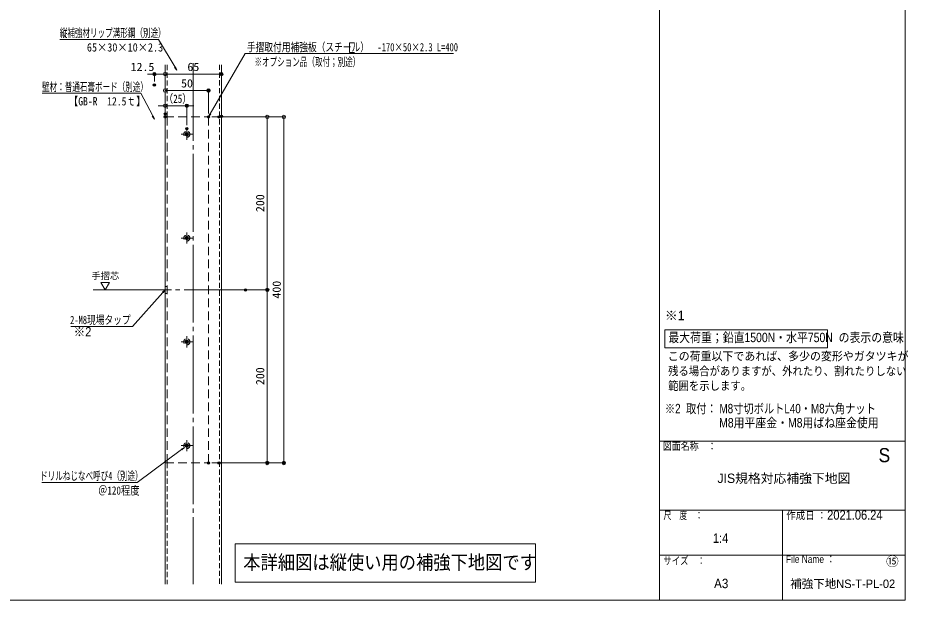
# Model space of a CAD drawing. Units: millimetres, scale not verified. Extents: x -798 to 806, y -553 to 555.
# Drawn here: x -224 to 806, y -553 to 120 of the extents above; entities that cross this region are included whole.
import ezdxf
from ezdxf.enums import TextEntityAlignment as Align

# ---------------------------------------------------------------- set-up
doc = ezdxf.new("R2010")
doc.units = ezdxf.units.MM
doc.header["$LTSCALE"] = 5
doc.header["$PDMODE"] = 32
doc.header["$PDSIZE"] = 2.5
for name, pattern in [('DASHED1', [1.8, 1.2, -0.6]), ('DASHED2', [3, 2, -1]), ('LONG_CHAIN', [21, 18, -1, 1, -1])]:
    doc.linetypes.add(name, pattern=pattern)
for name, color, linetype in [('0-0_08文字', 1, 'Continuous'), ('0-5_moji', 2, 'Continuous'), ('0-B_DEFPOINTS', 1, 'Continuous')]:
    doc.layers.add(name, color=color, linetype=linetype)
for name, color, linetype, lineweight in [('0-1_zumenwaku', 6, 'Continuous', 9), ('0-2_10ユーザー', 4, 'Continuous', 9), ('0-9_6文字', 1, 'Continuous', 9), ('0-A_0', 5, 'Continuous', 9), ('0-C_CENTER', 5, 'LONG_CHAIN', 9), ('0-E_2通り芯', 1, 'LONG_CHAIN', 9), ('0-F_GR1-1', 7, 'Continuous', 9), ('1-0_中心線', 1, 'LONG_CHAIN', 9), ('1-1_HASEN', 4, 'DASHED2', 9)]:
    doc.layers.add(name, color=color, linetype=linetype, lineweight=lineweight)
doc.styles.add('ＭＳ ゴシック', font='')
doc.styles.add('ＭＳ Ｐゴシック', font='')
doc.styles.get('ＭＳ ゴシック').set_extended_font_data('MS Gothic')
doc.styles.get('ＭＳ Ｐゴシック').set_extended_font_data('MS PGothic')

# ---------------------------------------------------------------- blocks, each defined once
blk = doc.blocks.new('_ORIGIN')
at = {"layer": '0-A_0', "color": 1}
blk.add_line((0, 0), (-5, 0), dxfattribs=at)
blk.add_circle((0, 0), 2.5, dxfattribs=at)
blk = doc.blocks.new('MLeader6')
at = {"layer": '0-9_6文字'}
blk.add_line((-62.603, 95.117), (-175.149, 95.117), dxfattribs=at)
at = {"layer": '0-9_6文字', "color": 2}
blk.add_line((-39.736, 59.612), (-41.803, 63.037), dxfattribs=at)
at = {"layer": '0-9_6文字'}
blk.add_lwpolyline([(-41.803, 63.037), (-61.163, 95.117), (-62.603, 95.117)], dxfattribs=at)
at = {"layer": '0-9_6文字', "color": 2}
blk.add_lwpolyline([(-41.232, 63.382), (-39.736, 59.612), (-42.374, 62.693)], dxfattribs=at)
at = {"layer": '0-9_6文字', "color": 2, "style": 'ＭＳ ゴシック'}
for s, width, p in [('縦補強材リップ溝形鋼（別途）', 0.65, (-175.149, 94.867)), ('65×30×10×2.3', 0.9, (-143.829, 78.2))]:
    blk.add_text(s, height=9.604, dxfattribs=dict(at, width=width)).set_placement(p, align=Align.BOTTOM_LEFT)
blk = doc.blocks.new('MLeader7')
at = {"layer": '0-9_6文字'}
blk.add_line((40.777, 78.673), (280.137, 78.673), dxfattribs=at)
at = {"layer": '0-9_6文字', "color": 2}
blk.add_line((-3.28, 5.494), (-1.267, 8.951), dxfattribs=at)
at = {"layer": '0-9_6文字'}
blk.add_lwpolyline([(-1.267, 8.951), (39.337, 78.673), (40.777, 78.673)], dxfattribs=at)
at = {"layer": '0-9_6文字', "color": 2}
blk.add_lwpolyline([(-0.69, 8.615), (-3.28, 5.494), (-1.843, 9.286)], dxfattribs=at)
at = {"layer": '0-9_6文字', "color": 2, "style": 'ＭＳ ゴシック'}
for s, width, p in [('手摺取付用補強板（スチール）  -170×50×2.3 L=400', 0.75, (41.137, 78.422)), ('\u3000※オプション品（取付；別途）', 0.65, (41.137, 61.356))]:
    blk.add_text(s, height=9.604, dxfattribs=dict(at, width=width)).set_placement(p, align=Align.BOTTOM_LEFT)
blk = doc.blocks.new('MLeader8')
at = {"layer": '0-9_6文字', "color": 2}
blk.add_line((-31.114, -376.559), (-34.328, -378.94), dxfattribs=at)
at = {"layer": '0-9_6文字'}
blk.add_line((-87.073, -416.945), (-195.945, -416.945), dxfattribs=at)
blk.add_lwpolyline([(-34.328, -378.94), (-85.633, -416.945), (-87.073, -416.945)], dxfattribs=at)
at = {"layer": '0-9_6文字', "color": 2}
blk.add_lwpolyline([(-34.725, -378.405), (-31.114, -376.559), (-33.931, -379.476)], dxfattribs=at)
at = {"layer": '0-9_6文字', "color": 2, "style": 'ＭＳ ゴシック'}
for s, height, width, p in [('ドリルねじなべ呼び4（別途）', 9.621, 0.65, (-197.886, -417.196)), ('＠120程度', 9.604, 0.8, (-130.902, -434.066))]:
    blk.add_text(s, height=height, dxfattribs=dict(at, width=width)).set_placement(p, align=Align.BOTTOM_LEFT)
blk = doc.blocks.new('MLeader9')
at = {"layer": '0-9_6文字'}
blk.add_line((-83.096, 32.774), (-195.642, 32.774), dxfattribs=at)
at = {"layer": '0-9_6文字', "color": 2}
blk.add_line((-65.78, 3.013), (-67.662, 6.542), dxfattribs=at)
at = {"layer": '0-9_6文字'}
blk.add_lwpolyline([(-67.662, 6.542), (-81.656, 32.774), (-83.096, 32.774)], dxfattribs=at)
at = {"layer": '0-9_6文字', "color": 2}
blk.add_lwpolyline([(-67.074, 6.856), (-65.78, 3.013), (-68.25, 6.228)], dxfattribs=at)
at = {"layer": '0-9_6文字', "color": 2, "style": 'ＭＳ ゴシック'}
for s, height, width, p in [('壁材：普通石膏ボード（別途）', 9.604, 0.65, (-195.642, 32.524)), ('【GB-R\u300012.5ｔ】', 9.621, 0.85, (-164.95, 15.857))]:
    blk.add_text(s, height=height, dxfattribs=dict(at, width=width)).set_placement(p, align=Align.BOTTOM_LEFT)
blk = doc.blocks.new('MLeader13')
at = {"layer": '0-9_6文字', "color": 2}
blk.add_line((-53.28, -194.506), (-55.946, -197.488), dxfattribs=at)
at = {"layer": '0-9_6文字'}
blk.add_line((-92.643, -236.915), (-162.261, -236.915), dxfattribs=at)
at = {"layer": '0-9_6文字', "color": 2}
blk.add_lwpolyline([(-56.443, -197.043), (-53.28, -194.506), (-55.449, -197.932)], dxfattribs=at)
at = {"layer": '0-9_6文字'}
blk.add_lwpolyline([(-55.946, -197.488), (-91.203, -236.915), (-92.643, -236.915)], dxfattribs=at)
at = {"layer": '0-9_6文字', "color": 2, "style": 'ＭＳ ゴシック', "width": 0.75}
blk.add_text('2-M8現場タップ', height=9.604, dxfattribs=at).set_placement((-163.261, -236.912), align=Align.BOTTOM_LEFT)

msp = doc.modelspace()

# ---------------------------------------------------------------- linework, layer by layer
at = {"layer": '0-1_zumenwaku'}
for p, q in [((518.169, 554.841), (518.169, -553.159)), ((518.169, -369.159), (802.169, -369.159)), ((518.169, -449.159), (802.169, -449.159)), ((660.169, -449.159), (660.169, -553.159)), ((518.169, -501.159), (802.169, -501.159))]:
    msp.add_line(p, q, dxfattribs=at)
msp.add_lwpolyline([(-797.831, -553.159), (802.169, -553.159), (802.169, 554.841), (-797.831, 554.841)], close=True, dxfattribs=at)
at = {"layer": '0-2_10ユーザー'}
for points in [[(-122.709, -194.506), (-117.851, -186.09), (-127.568, -186.09)], [(524.356, -240.775), (712.503, -240.775), (712.503, -261.344), (524.356, -261.344)], [(27.5, -488.139), (374.855, -488.139), (374.855, -532.395), (27.5, -532.395)]]:
    msp.add_lwpolyline(points, close=True, dxfattribs=at)
at = {"layer": '0-2_10ユーザー', "color": 6}
for centre in [(-28.28, -14.506), (-28.28, -134.506), (-28.28, -254.506), (-28.28, -374.506)]:
    msp.add_circle(centre, 2, dxfattribs=at)
at = {"layer": '0-9_6文字'}
for p, q in [((-69.78, 54.994), (-73.78, 54.994)), ((-65.78, 46.309), (-65.78, 56.994)), ((-53.28, 54.994), (-65.78, 54.994)), ((-53.28, 13.058), (-53.28, 56.994)), ((-53.28, 13.058), (-53.28, 56.994)), ((-49.28, 54.994), (7.72, 54.994)), ((-49.28, 54.994), (-45.28, 54.994)), ((11.72, 10.087), (11.72, 56.994)), ((-53.28, 10.003), (-53.28, 37.959)), ((-49.28, 35.959), (-7.28, 35.959)), ((-3.28, 9.494), (-3.28, 37.959)), ((-57.28, 18.382), (-61.28, 18.382)), ((-53.28, 9.494), (-53.28, 20.382)), ((-53.28, 18.382), (-28.28, 18.382)), ((-28.28, -4.116), (-28.28, 20.382)), ((-24.28, 18.382), (-20.28, 18.382)), ((0.72, 5.494), (85.882, 5.494)), ((12.854, 5.494), (66.729, 5.494)), ((64.729, 1.494), (64.729, -190.506)), ((83.882, 1.494), (83.882, -390.506)), ((43.524, -194.506), (66.729, -194.506)), ((43.524, -194.506), (66.729, -194.506)), ((64.729, -198.506), (64.729, -390.506)), ((0.72, -394.506), (85.882, -394.506)), ((12.854, -394.506), (66.729, -394.506))]:
    msp.add_line(p, q, dxfattribs=at)
at = {"layer": '0-9_6文字', "color": 2}
msp.add_lwpolyline([(165.625, 91.299), (159.827, 91.299), (159.827, 79.828), (165.625, 79.828)], dxfattribs=at)
at = {"layer": '0-A_0', "color": 7}
for p, q in [((-53.28, 65.813), (-53.28, -534.792)), ((11.72, 65.813), (11.72, -534.792))]:
    msp.add_line(p, q, dxfattribs=at)
at = {"layer": '0-A_0', "linetype": 'DASHED2'}
for p, q in [((-30.38, -14.106), (-28.68, -14.106)), ((-30.38, -14.906), (-30.38, -14.106)), ((-28.68, -14.906), (-30.38, -14.906)), ((-28.68, -12.406), (-27.88, -12.406)), ((-28.68, -14.106), (-28.68, -12.406)), ((-28.68, -16.606), (-28.68, -14.906)), ((-27.88, -16.606), (-28.68, -16.606)), ((-27.88, -12.406), (-27.88, -14.106)), ((-27.88, -14.106), (-26.18, -14.106)), ((-27.88, -14.906), (-27.88, -16.606)), ((-26.18, -14.906), (-27.88, -14.906)), ((-26.18, -14.106), (-26.18, -14.906)), ((-28.68, -132.406), (-27.88, -132.406)), ((-28.68, -134.106), (-28.68, -132.406)), ((-27.88, -132.406), (-27.88, -134.106)), ((-30.38, -134.106), (-28.68, -134.106)), ((-30.38, -134.906), (-30.38, -134.106)), ((-28.68, -134.906), (-30.38, -134.906)), ((-28.68, -136.606), (-28.68, -134.906)), ((-27.88, -136.606), (-28.68, -136.606)), ((-27.88, -134.106), (-26.18, -134.106)), ((-27.88, -134.906), (-27.88, -136.606)), ((-26.18, -134.906), (-27.88, -134.906)), ((-26.18, -134.106), (-26.18, -134.906)), ((-30.38, -254.106), (-28.68, -254.106)), ((-30.38, -254.906), (-30.38, -254.106)), ((-28.68, -254.906), (-30.38, -254.906)), ((-28.68, -252.406), (-27.88, -252.406)), ((-28.68, -254.106), (-28.68, -252.406)), ((-28.68, -256.606), (-28.68, -254.906)), ((-27.88, -256.606), (-28.68, -256.606)), ((-27.88, -252.406), (-27.88, -254.106)), ((-27.88, -254.106), (-26.18, -254.106)), ((-27.88, -254.906), (-27.88, -256.606)), ((-26.18, -254.906), (-27.88, -254.906)), ((-26.18, -254.106), (-26.18, -254.906)), ((-30.38, -374.106), (-28.68, -374.106)), ((-30.38, -374.906), (-30.38, -374.106)), ((-28.68, -374.906), (-30.38, -374.906)), ((-28.68, -372.406), (-27.88, -372.406)), ((-28.68, -374.106), (-28.68, -372.406)), ((-28.68, -376.606), (-28.68, -374.906)), ((-27.88, -376.606), (-28.68, -376.606)), ((-27.88, -372.406), (-27.88, -374.106)), ((-27.88, -374.106), (-26.18, -374.106)), ((-27.88, -374.906), (-27.88, -376.606)), ((-26.18, -374.906), (-27.88, -374.906)), ((-26.18, -374.106), (-26.18, -374.906))]:
    msp.add_line(p, q, dxfattribs=at)
at = {"layer": '0-A_0', "color": 6, "linetype": 'DASHED1'}
for centre in [(-28.28, -14.506), (-28.28, -134.506), (-28.28, -254.506), (-28.28, -374.506)]:
    msp.add_circle(centre, 3.5, dxfattribs=at)
at = {"layer": '0-B_DEFPOINTS'}
for p in [(-65.78, 54.994), (11.72, 54.994), (-65.78, 42.309), (-3.28, 35.959), (-53.28, 9.058), (-28.28, 18.382), (-53.28, 6.003), (-53.28, 5.494), (-3.28, 5.494), (-3.28, 5.494), (8.854, 5.494), (11.72, 6.087), (-28.28, -8.116), (39.524, -194.506), (64.729, -194.506), (-3.28, -394.506), (8.854, -394.506), (64.729, -394.506), (83.882, -394.506)]:
    msp.add_point(p, dxfattribs=at)
at = {"layer": '0-C_CENTER'}
for p, q in [((-28.28, -20.896), (-28.28, -8.116)), ((-21.89, -14.506), (-34.669, -14.506)), ((-28.28, -140.896), (-28.28, -128.116)), ((-21.89, -134.506), (-34.669, -134.506)), ((-45.935, -194.506), (-58.178, -194.506)), ((-21.89, -254.506), (-34.669, -254.506)), ((-28.28, -260.896), (-28.28, -248.116)), ((-28.28, -380.896), (-28.28, -368.116)), ((-21.89, -374.506), (-34.669, -374.506))]:
    msp.add_line(p, q, dxfattribs=at)
at = {"layer": '0-E_2通り芯'}
msp.add_line((-136.554, -194.506), (52.255, -194.506), dxfattribs=at)
at = {"layer": '0-F_GR1-1'}
for p, q in [((-53.28, -190.506), (-50.98, -190.506)), ((-53.28, -198.506), (-50.98, -198.506))]:
    msp.add_line(p, q, dxfattribs=at)
at = {"layer": '1-0_中心線'}
msp.add_line((-20.78, 67.783), (-20.78, -534.792), dxfattribs=at)
at = {"layer": '1-1_HASEN', "linetype": 'DASHED1'}
for p, q in [((-50.98, 65.658), (-50.98, 5.494)), ((9.42, 65.813), (9.42, -534.792)), ((-50.98, -394.506), (-50.98, -534.792))]:
    msp.add_line(p, q, dxfattribs=at)
at = {"layer": '1-1_HASEN'}
for p, q in [((-53.28, 5.494), (-3.28, 5.494)), ((-50.98, 5.494), (-50.98, -394.506)), ((-3.28, 5.494), (-3.28, -394.506)), ((-53.28, -394.506), (-3.28, -394.506))]:
    msp.add_line(p, q, dxfattribs=at)

# ---------------------------------------------------------------- block references
at = {"layer": '0-9_6文字'}
for name in ['MLeader6', 'MLeader7', 'MLeader9', 'MLeader13', 'MLeader8']:
    msp.add_blockref(name, (0, 0), dxfattribs=at)
at = {"layer": '0-9_6文字', "xscale": 0.8, "yscale": 0.8}
for p in [(-65.78, 54.994), (11.72, 54.994), (-3.28, 35.959), (-53.28, 18.382)]:
    msp.add_blockref('_ORIGIN', p, dxfattribs=at)
for p, rotation in [((-53.28, 54.994), 180), ((-53.28, 54.994), 180), ((-53.28, 35.959), 180), ((-28.28, 18.382), 180), ((64.729, 5.494), 90), ((83.882, 5.494), 90), ((64.729, -194.506), 270), ((64.729, -194.506), 90), ((64.729, -394.506), 270), ((83.882, -394.506), 270)]:
    msp.add_blockref('_ORIGIN', p, dxfattribs=dict(at, rotation=rotation))

# ---------------------------------------------------------------- texts
at = {"layer": '0-0_08文字', "style": 'ＭＳ Ｐゴシック'}
for s, height, p in [('手摺芯', 7.592, (-138.467, -184.396)), ('JIS規格対応補強下地図', 10.85, (585.084, -420.924)), ('⑮', 10.85, (779.972, -516.979)), ('補強下地NS-T-PL-02', 9.761, (669.218, -542.002))]:
    msp.add_text(s, height=height, dxfattribs=at).set_placement(p, align=Align.BOTTOM_LEFT)
for s, height, width, p in [('この荷重以下であれば、多少の変形やガタツキが', 9.761, 0.95, (527.701, -278.952)), ('残る場合がありますが、外れたり、割れたりしない', 9.761, 0.9, (528.106, -296.122)), ('範囲を示します。', 9.761, 0.9, (528.16, -313.138)), ('2021.06.24', 10.85, 0.9, (712.007, -463.315)), ('1:4', 10.85, 0.9, (579.884, -490.119)), ('A3', 10.85, 0.95, (581.219, -542.508))]:
    msp.add_text(s, height=height, dxfattribs=dict(at, width=width)).set_placement(p, align=Align.BOTTOM_LEFT)
at = {"layer": '0-1_zumenwaku', "style": 'ＭＳ Ｐゴシック'}
for s, height, width, p in [('図面名称\u3000：', 8.676, 0.85, (522.093, -382.092)), ('尺\u3000度\u3000：', 8.688, 0.75, (522.781, -462.092)), ('作成日 ：', 8.676, 0.9, (664.685, -462.132)), ('サイズ\u3000：', 8.676, 0.8, (522.597, -514.548)), ('File Name ：', 8.676, 0.85, (664.365, -512.684))]:
    msp.add_text(s, height=height, dxfattribs=dict(at, width=width)).set_placement(p, align=Align.BOTTOM_LEFT)
at = {"layer": '0-5_moji', "style": 'ＭＳ Ｐゴシック'}
msp.add_text('※1', height=10.85, dxfattribs=at).set_placement((524.372, -232.724), align=Align.BOTTOM_LEFT)
for s, height, width, p in [('※2 ', 10.85, 0.9, (-159.108, -251.567)), ('最大荷重；鉛直1500N・水平750N  の表示の意味', 10.85, 0.85, (528.307, -258.152)), ('※2  取付： M8寸切ボルトL40・M8六角ナット', 10.85, 0.8, (524.372, -340.328)), ('M8用平座金・M8用ばね座金使用', 10.85, 0.85, (587.05, -356.688)), ('S', 16.27, 0.95, (771.353, -398.516)), ('本詳細図は縦使い用の補強下地図です', 16.27, 0.9, (36.924, -522.395))]:
    msp.add_text(s, height=height, dxfattribs=dict(at, width=width)).set_placement(p, align=Align.BOTTOM_LEFT)
at = {"layer": '0-9_6文字', "color": 2, "style": 'ＭＳ ゴシック'}
for s, width, p in [('12.5', 1.05, (-93.287, 55.643)), ('65', 1.05, (-27.613, 55.643)), ('50', 1.05, (-34.946, 36.609)), ('（25）', 0.8, (-54.82, 18.831))]:
    msp.add_text(s, height=9.604, dxfattribs=dict(at, width=width)).set_placement(p, align=Align.BOTTOM_LEFT)
at = {"layer": '0-9_6文字', "color": 2, "style": 'ＭＳ ゴシック', "width": 1.05}
for s, p in [('200', (64.08, -104.506)), ('400', (83.232, -204.506)), ('200', (64.08, -304.506))]:
    msp.add_text(s, height=9.604, rotation=90, dxfattribs=at).set_placement(p, align=Align.BOTTOM_LEFT)

doc.saveas('drawing.dxf')
